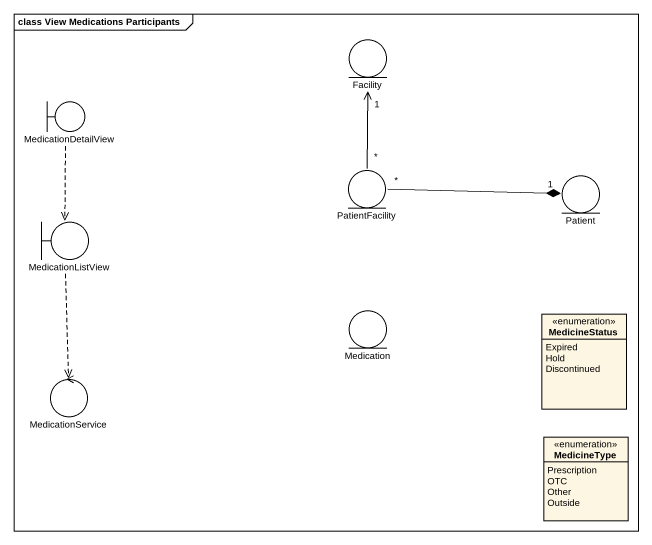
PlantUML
@startuml
mainframe class View Medications Participants
allowmixing
hide circle
hide empty members
entity Facility
boundary MedicationDetailView
entity PatientFacility
entity Patient
boundary MedicationListView
entity Medication
enum MedicineStatus {
  Expired
  Hold
  Discontinued
}
control MedicationService
enum MedicineType {
  Prescription
  OTC
  Other
  Outside
}
MedicationDetailView ..> MedicationListView
PatientFacility "*" -up-> "1" Facility
PatientFacility "*" -right-* "1" Patient
MedicationListView ..> MedicationService
@enduml
